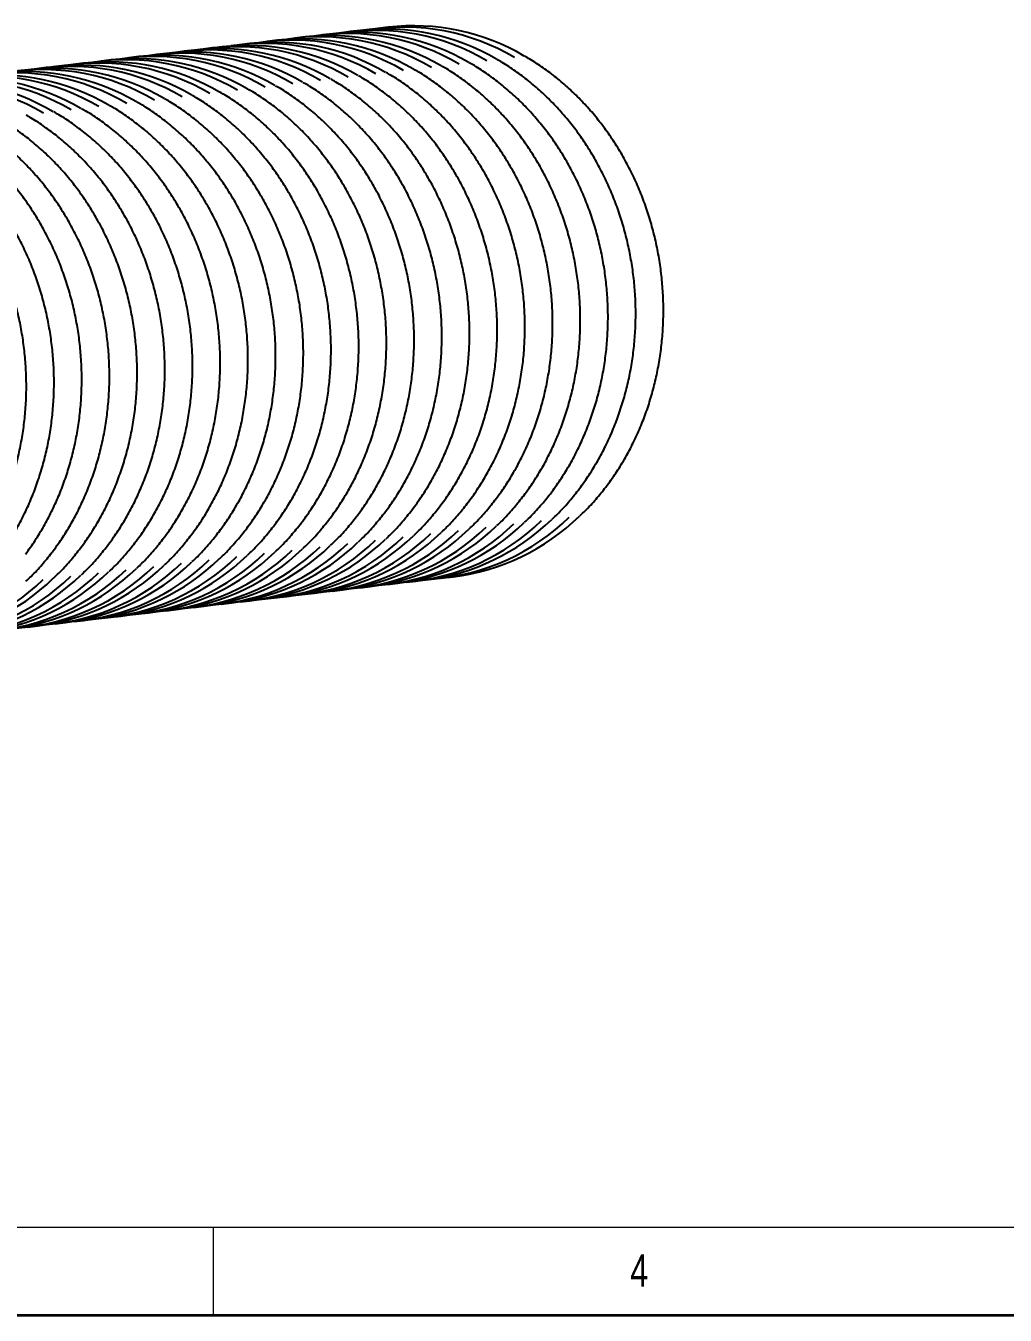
# Model space of a CAD drawing. Header units: millimetres. Extents: x 6 to 413, y 7 to 291.
# Drawn here: x 149.3 to 205.6, y 7.1 to 81.2 of the extents above; entities that cross this region are included whole.
import ezdxf

# ---------------------------------------------------------------- set-up
doc = ezdxf.new("R2010")
doc.units = ezdxf.units.MM
doc.styles.add('SLDTEXTSTYLE2', font='TXT', dxfattribs={"width": 0.75})

msp = doc.modelspace()

# ---------------------------------------------------------------- linework, layer by layer
at = {"color": 7, "linetype": 'Continuous', "lineweight": 25}
for p, q in [((168.5627, 80.9365), (167.974, 80.8669)), ((170.1552, 81.1247), (169.5665, 81.0551)), ((162.1927, 80.1835), (161.604, 80.1139)), ((163.7852, 80.3718), (163.1965, 80.3022)), ((165.3777, 80.56), (164.789, 80.4904)), ((166.9702, 80.7482), (166.3815, 80.6786)), ((155.8227, 79.4306), (155.234, 79.361)), ((157.4152, 79.6188), (156.8265, 79.5492)), ((159.0077, 79.8071), (158.419, 79.7375)), ((160.6002, 79.9953), (160.0115, 79.9257)), ((149.4528, 78.6777), (148.864, 78.6081)), ((151.0453, 78.8659), (150.4565, 78.7963)), ((152.6377, 79.0541), (152.049, 78.9845)), ((154.2302, 79.2424), (153.6415, 79.1728)), ((168.5218, 48.9103), (169.1105, 48.9798)), ((170.1143, 49.0985), (170.703, 49.1681)), ((171.7067, 49.2867), (172.2955, 49.3563)), ((173.2992, 49.475), (173.888, 49.5445)), ((162.1518, 48.1573), (162.7405, 48.2269)), ((163.7443, 48.3456), (164.333, 48.4151)), ((165.3368, 48.5338), (165.9255, 48.6034)), ((166.9293, 48.722), (167.518, 48.7916)), ((155.7818, 47.4044), (156.3705, 47.474)), ((157.3743, 47.5926), (157.963, 47.6622)), ((158.9668, 47.7809), (159.5555, 47.8504)), ((160.5593, 47.9691), (161.148, 48.0387)), ((149.4118, 46.6515), (150.0006, 46.721)), ((151.0043, 46.8397), (151.5931, 46.9093)), ((152.5968, 47.0279), (153.1855, 47.0975)), ((154.1893, 47.2162), (154.778, 47.2857))]:
    msp.add_line(p, q, dxfattribs=at)
at = {"color": 7, "linetype": 'Continuous', "lineweight": 18}
for p, q in [((221.2163, 12.1436), (11.2973, 12.1436)), ((160.0973, 12.1436), (160.0973, 7.1062))]:
    msp.add_line(p, q, dxfattribs=at)
at = {"color": 7, "linetype": 'Continuous', "lineweight": 35}
msp.add_line((6.2734, 7.1062), (413.064, 7.1062), dxfattribs=at)
at = {"color": 7, "linetype": 'Continuous', "lineweight": 25}
for centre, radius, start, end in [((168.3817, 68.1518), 12.6753, 59.654296, 96.393711), ((169.3985, 68.3083), 12.6363, 59.456604, 98.763539), ((169.9742, 68.3401), 12.6753, 59.654296, 96.393711), ((170.991, 68.4966), 12.6363, 59.456604, 98.763539), ((171.5667, 68.5283), 12.6753, 59.654296, 96.393711), ((162.0117, 67.3989), 12.6753, 59.654296, 96.393711), ((163.0286, 67.5554), 12.6363, 59.456604, 98.763539), ((163.6042, 67.5871), 12.6753, 59.654296, 96.393711), ((164.6211, 67.7436), 12.6363, 59.456604, 98.763539), ((165.1967, 67.7753), 12.6753, 59.654296, 96.393711), ((166.2136, 67.9319), 12.6363, 59.456604, 98.763539), ((166.7892, 67.9636), 12.6753, 59.654296, 96.393711), ((167.806, 68.1201), 12.6363, 59.456604, 98.763539), ((155.6418, 66.6459), 12.6753, 59.654296, 96.393711), ((156.6586, 66.8025), 12.6363, 59.456604, 98.763539), ((157.2343, 66.8342), 12.6753, 59.654296, 96.393711), ((158.2511, 66.9907), 12.6363, 59.456604, 98.763539), ((158.8267, 67.0224), 12.6753, 59.654296, 96.393711), ((159.8436, 67.1789), 12.6363, 59.456604, 98.763539), ((160.4192, 67.2106), 12.6753, 59.654296, 96.393711), ((161.4361, 67.3672), 12.6363, 59.456604, 98.763539), ((149.2718, 65.893), 12.6753, 59.654296, 96.393711), ((150.2886, 66.0495), 12.6363, 59.456604, 98.763539), ((150.8643, 66.0812), 12.6753, 59.654296, 96.393711), ((151.8811, 66.2378), 12.6363, 59.456604, 98.763539), ((152.4568, 66.2695), 12.6753, 59.654296, 96.393711), ((153.4736, 66.426), 12.6363, 59.456604, 98.763539), ((154.0493, 66.4577), 12.6753, 59.654296, 96.393711), ((155.0661, 66.6142), 12.6363, 59.456604, 98.763539), ((143.9186, 65.2966), 12.6363, 59.456604, 98.763539), ((144.4943, 65.3283), 12.6753, 59.654296, 96.393711), ((145.5111, 65.4848), 12.6363, 59.456604, 98.763539), ((146.0868, 65.5165), 12.6753, 59.654296, 96.393711), ((147.1036, 65.6731), 12.6363, 59.456604, 98.763539), ((147.6793, 65.7048), 12.6753, 59.654296, 96.393711), ((148.6961, 65.8613), 12.6363, 59.456604, 98.763539), ((169.1394, 61.7475), 12.6762, 277.085264, 314.152085), ((170.1591, 61.8436), 12.649, 274.73671, 314.17639), ((170.7319, 61.9358), 12.6762, 277.085264, 314.152085), ((171.7516, 62.0318), 12.649, 274.73671, 314.17639), ((172.3244, 62.124), 12.6762, 277.085264, 314.152085), ((162.7694, 60.9946), 12.6762, 277.085264, 314.152085), ((163.7891, 61.0907), 12.649, 274.73671, 314.17639), ((164.3619, 61.1828), 12.6762, 277.085264, 314.152085), ((165.3816, 61.2789), 12.649, 274.73671, 314.17639), ((165.9544, 61.3711), 12.6762, 277.085264, 314.152085), ((166.9741, 61.4671), 12.649, 274.73671, 314.17639), ((167.5469, 61.5593), 12.6762, 277.085264, 314.152085), ((168.5666, 61.6554), 12.649, 274.73671, 314.17639), ((156.3995, 60.2416), 12.6762, 277.085264, 314.152085), ((157.4192, 60.3377), 12.649, 274.73671, 314.17639), ((157.992, 60.4299), 12.6762, 277.085264, 314.152085), ((159.0117, 60.526), 12.649, 274.73671, 314.17639), ((159.5845, 60.6181), 12.6762, 277.085264, 314.152085), ((160.6042, 60.7142), 12.649, 274.73671, 314.17639), ((161.177, 60.8064), 12.6762, 277.085264, 314.152085), ((162.1966, 60.9024), 12.649, 274.73671, 314.17639), ((150.0295, 59.4887), 12.6762, 277.085264, 314.152085), ((151.0492, 59.5848), 12.649, 274.73671, 314.17639), ((151.622, 59.6769), 12.6762, 277.085264, 314.152085), ((152.6417, 59.773), 12.649, 274.73671, 314.17639), ((153.2145, 59.8652), 12.6762, 277.085264, 314.152085), ((154.2342, 59.9613), 12.649, 274.73671, 314.17639), ((154.807, 60.0534), 12.6762, 277.085264, 314.152085), ((155.8267, 60.1495), 12.649, 274.73671, 314.17639), ((144.6792, 58.8319), 12.649, 274.73671, 314.17639), ((145.252, 58.924), 12.6762, 277.085264, 314.152085), ((146.2717, 59.0201), 12.649, 274.73671, 314.17639), ((146.8445, 59.1122), 12.6762, 277.085264, 314.152085), ((147.8642, 59.2083), 12.649, 274.73671, 314.17639), ((148.437, 59.3005), 12.6762, 277.085264, 314.152085), ((149.4567, 59.3966), 12.649, 274.73671, 314.17639), ((141.4942, 58.4554), 12.649, 274.73671, 314.17639), ((142.067, 58.5475), 12.6762, 277.085264, 314.152085), ((143.0867, 58.6436), 12.649, 274.73671, 314.17639), ((143.6595, 58.7358), 12.6762, 277.085264, 314.152085)]:
    msp.add_arc(centre, radius, start, end, dxfattribs=at)
for points, knots in [([(182.7407, 54.7956), (182.839, 54.9289), (183.1229, 55.3141), (183.559, 55.9823), (184.0324, 56.8096), (184.4575, 57.6715), (184.8333, 58.5638), (185.1581, 59.483), (185.4307, 60.4255), (185.6499, 61.3876), (185.815, 62.3653), (185.9252, 63.3549), (185.9801, 64.3524), (185.9795, 65.3538), (185.9234, 66.3551), (185.812, 67.3524), (185.6458, 68.3417), (185.4253, 69.319), (185.1516, 70.2805), (184.8256, 71.2224), (184.4487, 72.1409), (184.0223, 73.0323), (183.5482, 73.8931), (183.0282, 74.7199), (182.4643, 75.5094), (181.8589, 76.2584), (181.2143, 76.9639), (180.533, 77.623), (179.8182, 78.2341), (179.0709, 78.7901), (178.4626, 79.1982), (178.0962, 79.4006), (177.9971, 79.4553)], [0, 0, 0, 0, 0.0183159, 0.0528918, 0.0874748, 0.1220631, 0.156656, 0.1912528, 0.225853, 0.2604559, 0.2950612, 0.3296683, 0.3642771, 0.3988871, 0.4334981, 0.4681098, 0.5027222, 0.5373349, 0.5719477, 0.6065605, 0.6411728, 0.6757845, 0.7103952, 0.7450043, 0.7796115, 0.814216, 0.8488173, 0.8834146, 0.9180071, 0.952594, 0.9871746, 1, 1, 1, 1]), ([(176.3707, 54.0426), (176.469, 54.176), (176.7529, 54.5612), (177.189, 55.2293), (177.6624, 56.0567), (178.0875, 56.9186), (178.4633, 57.8109), (178.7881, 58.7301), (179.0607, 59.6726), (179.2799, 60.6346), (179.445, 61.6124), (179.5552, 62.602), (179.6101, 63.5995), (179.6095, 64.6008), (179.5534, 65.6022), (179.442, 66.5995), (179.2758, 67.5887), (179.0554, 68.5661), (178.7816, 69.5276), (178.4556, 70.4695), (178.0787, 71.3879), (177.6523, 72.2794), (177.1782, 73.1402), (176.6582, 73.967), (176.0943, 74.7565), (175.4889, 75.5054), (174.8443, 76.211), (174.163, 76.87), (173.4482, 77.4811), (172.7009, 78.0372), (172.0926, 78.4452), (171.7263, 78.6476), (171.6272, 78.7024)], [0, 0, 0, 0, 0.0183159, 0.0528918, 0.0874748, 0.1220631, 0.156656, 0.1912528, 0.225853, 0.2604559, 0.2950612, 0.3296683, 0.3642771, 0.3988871, 0.4334981, 0.4681098, 0.5027222, 0.5373349, 0.5719477, 0.6065605, 0.6411728, 0.6757845, 0.7103952, 0.7450043, 0.7796115, 0.814216, 0.8488173, 0.8834146, 0.9180071, 0.952594, 0.9871746, 1, 1, 1, 1]), ([(177.9632, 54.2309), (178.0615, 54.3642), (178.3454, 54.7494), (178.7815, 55.4176), (179.2549, 56.2449), (179.68, 57.1068), (180.0558, 57.9991), (180.3806, 58.9183), (180.6532, 59.8608), (180.8724, 60.8229), (181.0375, 61.8006), (181.1477, 62.7902), (181.2026, 63.7877), (181.202, 64.7891), (181.1459, 65.7904), (181.0345, 66.7877), (180.8683, 67.777), (180.6479, 68.7543), (180.3741, 69.7158), (180.0481, 70.6577), (179.6712, 71.5762), (179.2448, 72.4676), (178.7707, 73.3284), (178.2507, 74.1552), (177.6868, 74.9447), (177.0814, 75.6937), (176.4368, 76.3992), (175.7555, 77.0583), (175.0407, 77.6694), (174.2934, 78.2254), (173.6851, 78.6334), (173.3188, 78.8359), (173.2197, 78.8906)], [0, 0, 0, 0, 0.0183159, 0.0528918, 0.0874748, 0.1220631, 0.156656, 0.1912528, 0.225853, 0.2604559, 0.2950612, 0.3296683, 0.3642771, 0.3988871, 0.4334981, 0.4681098, 0.5027222, 0.5373349, 0.5719477, 0.6065605, 0.6411728, 0.6757845, 0.7103952, 0.7450043, 0.7796115, 0.814216, 0.8488173, 0.8834146, 0.9180071, 0.952594, 0.9871746, 1, 1, 1, 1]), ([(179.5557, 54.4191), (179.654, 54.5525), (179.9379, 54.9376), (180.374, 55.6058), (180.8474, 56.4332), (181.2725, 57.2951), (181.6483, 58.1873), (181.9731, 59.1066), (182.2457, 60.0491), (182.4649, 61.0111), (182.63, 61.9889), (182.7402, 62.9785), (182.7951, 63.9759), (182.7945, 64.9773), (182.7384, 65.9786), (182.627, 66.9759), (182.4608, 67.9652), (182.2404, 68.9425), (181.9666, 69.9041), (181.6406, 70.8459), (181.2637, 71.7644), (180.8373, 72.6558), (180.3632, 73.5167), (179.8432, 74.3435), (179.2793, 75.1329), (178.6739, 75.8819), (178.0293, 76.5875), (177.348, 77.2465), (176.6332, 77.8576), (175.8859, 78.4137), (175.2776, 78.8217), (174.9113, 79.0241), (174.8121, 79.0789)], [0, 0, 0, 0, 0.0183159, 0.0528918, 0.0874748, 0.1220631, 0.156656, 0.1912528, 0.225853, 0.2604559, 0.2950612, 0.3296683, 0.3642771, 0.3988871, 0.4334981, 0.4681098, 0.5027222, 0.5373349, 0.5719477, 0.6065605, 0.6411728, 0.6757845, 0.7103952, 0.7450043, 0.7796115, 0.814216, 0.8488173, 0.8834146, 0.9180071, 0.952594, 0.9871746, 1, 1, 1, 1]), ([(181.1482, 54.6073), (181.2465, 54.7407), (181.5304, 55.1259), (181.9665, 55.794), (182.4399, 56.6214), (182.865, 57.4833), (183.2408, 58.3756), (183.5656, 59.2948), (183.8382, 60.2373), (184.0574, 61.1994), (184.2225, 62.1771), (184.3327, 63.1667), (184.3876, 64.1642), (184.387, 65.1655), (184.3309, 66.1669), (184.2195, 67.1642), (184.0533, 68.1534), (183.8329, 69.1308), (183.5591, 70.0923), (183.2331, 71.0342), (182.8562, 71.9526), (182.4298, 72.8441), (181.9557, 73.7049), (181.4357, 74.5317), (180.8718, 75.3212), (180.2664, 76.0701), (179.6218, 76.7757), (178.9405, 77.4347), (178.2257, 78.0458), (177.4784, 78.6019), (176.8701, 79.0099), (176.5038, 79.2123), (176.4046, 79.2671)], [0, 0, 0, 0, 0.0183159, 0.0528918, 0.0874748, 0.1220631, 0.156656, 0.1912528, 0.225853, 0.2604559, 0.2950612, 0.3296683, 0.3642771, 0.3988871, 0.4334981, 0.4681098, 0.5027222, 0.5373349, 0.5719477, 0.6065605, 0.6411728, 0.6757845, 0.7103952, 0.7450043, 0.7796115, 0.814216, 0.8488173, 0.8834146, 0.9180071, 0.952594, 0.9871746, 1, 1, 1, 1]), ([(170.0007, 53.2897), (170.099, 53.4231), (170.3829, 53.8082), (170.819, 54.4764), (171.2924, 55.3038), (171.7175, 56.1657), (172.0933, 57.0579), (172.4181, 57.9772), (172.6907, 58.9197), (172.91, 59.8817), (173.075, 60.8595), (173.1852, 61.8491), (173.2401, 62.8465), (173.2395, 63.8479), (173.1834, 64.8492), (173.072, 65.8465), (172.9058, 66.8358), (172.6854, 67.8131), (172.4116, 68.7747), (172.0857, 69.7165), (171.7087, 70.635), (171.2824, 71.5264), (170.8082, 72.3873), (170.2882, 73.2141), (169.7243, 74.0035), (169.1189, 74.7525), (168.4743, 75.4581), (167.793, 76.1171), (167.0783, 76.7282), (166.3309, 77.2843), (165.7226, 77.6923), (165.3563, 77.8947), (165.2572, 77.9495)], [0, 0, 0, 0, 0.0183159, 0.0528918, 0.0874748, 0.1220631, 0.156656, 0.1912528, 0.225853, 0.2604559, 0.2950612, 0.3296683, 0.3642771, 0.3988871, 0.4334981, 0.4681098, 0.5027222, 0.5373349, 0.5719477, 0.6065605, 0.6411728, 0.6757845, 0.7103952, 0.7450043, 0.7796115, 0.814216, 0.8488173, 0.8834146, 0.9180071, 0.952594, 0.9871746, 1, 1, 1, 1]), ([(171.5932, 53.4779), (171.6915, 53.6113), (171.9754, 53.9965), (172.4115, 54.6646), (172.8849, 55.492), (173.31, 56.3539), (173.6858, 57.2462), (174.0106, 58.1654), (174.2832, 59.1079), (174.5024, 60.0699), (174.6675, 61.0477), (174.7777, 62.0373), (174.8326, 63.0348), (174.832, 64.0361), (174.7759, 65.0375), (174.6645, 66.0348), (174.4983, 67.024), (174.2779, 68.0014), (174.0041, 68.9629), (173.6782, 69.9048), (173.3012, 70.8232), (172.8749, 71.7147), (172.4007, 72.5755), (171.8807, 73.4023), (171.3168, 74.1918), (170.7114, 74.9407), (170.0668, 75.6463), (169.3855, 76.3053), (168.6708, 76.9164), (167.9234, 77.4725), (167.3151, 77.8805), (166.9488, 78.0829), (166.8497, 78.1377)], [0, 0, 0, 0, 0.0183159, 0.0528918, 0.0874748, 0.1220631, 0.156656, 0.1912528, 0.225853, 0.2604559, 0.2950612, 0.3296683, 0.3642771, 0.3988871, 0.4334981, 0.4681098, 0.5027222, 0.5373349, 0.5719477, 0.6065605, 0.6411728, 0.6757845, 0.7103952, 0.7450043, 0.7796115, 0.814216, 0.8488173, 0.8834146, 0.9180071, 0.952594, 0.9871746, 1, 1, 1, 1]), ([(173.1857, 53.6662), (173.284, 53.7995), (173.5679, 54.1847), (174.004, 54.8529), (174.4774, 55.6802), (174.9025, 56.5421), (175.2783, 57.4344), (175.6031, 58.3536), (175.8757, 59.2961), (176.0949, 60.2582), (176.26, 61.2359), (176.3702, 62.2255), (176.4251, 63.223), (176.4245, 64.2244), (176.3684, 65.2257), (176.257, 66.223), (176.0908, 67.2123), (175.8704, 68.1896), (175.5966, 69.1511), (175.2707, 70.093), (174.8937, 71.0115), (174.4674, 71.9029), (173.9932, 72.7637), (173.4732, 73.5905), (172.9093, 74.38), (172.3039, 75.129), (171.6593, 75.8345), (170.978, 76.4936), (170.2632, 77.1047), (169.5159, 77.6607), (168.9076, 78.0687), (168.5413, 78.2712), (168.4422, 78.3259)], [0, 0, 0, 0, 0.0183159, 0.0528918, 0.0874748, 0.1220631, 0.156656, 0.1912528, 0.225853, 0.2604559, 0.2950612, 0.3296683, 0.3642771, 0.3988871, 0.4334981, 0.4681098, 0.5027222, 0.5373349, 0.5719477, 0.6065605, 0.6411728, 0.6757845, 0.7103952, 0.7450043, 0.7796115, 0.814216, 0.8488173, 0.8834146, 0.9180071, 0.952594, 0.9871746, 1, 1, 1, 1]), ([(174.7782, 53.8544), (174.8765, 53.9878), (175.1604, 54.3729), (175.5965, 55.0411), (176.0699, 55.8685), (176.495, 56.7304), (176.8708, 57.6226), (177.1956, 58.5419), (177.4682, 59.4844), (177.6874, 60.4464), (177.8525, 61.4242), (177.9627, 62.4138), (178.0176, 63.4112), (178.017, 64.4126), (177.9609, 65.4139), (177.8495, 66.4112), (177.6833, 67.4005), (177.4629, 68.3778), (177.1891, 69.3394), (176.8632, 70.2812), (176.4862, 71.1997), (176.0599, 72.0911), (175.5857, 72.952), (175.0657, 73.7788), (174.5018, 74.5682), (173.8964, 75.3172), (173.2518, 76.0228), (172.5705, 76.6818), (171.8557, 77.2929), (171.1084, 77.849), (170.5001, 78.257), (170.1338, 78.4594), (170.0347, 78.5142)], [0, 0, 0, 0, 0.0183159, 0.0528918, 0.0874748, 0.1220631, 0.156656, 0.1912528, 0.225853, 0.2604559, 0.2950612, 0.3296683, 0.3642771, 0.3988871, 0.4334981, 0.4681098, 0.5027222, 0.5373349, 0.5719477, 0.6065605, 0.6411728, 0.6757845, 0.7103952, 0.7450043, 0.7796115, 0.814216, 0.8488173, 0.8834146, 0.9180071, 0.952594, 0.9871746, 1, 1, 1, 1]), ([(163.6307, 52.5368), (163.7291, 52.6701), (164.013, 53.0553), (164.4491, 53.7235), (164.9225, 54.5508), (165.3476, 55.4127), (165.7233, 56.305), (166.0481, 57.2242), (166.3207, 58.1667), (166.54, 59.1288), (166.705, 60.1065), (166.8152, 61.0961), (166.8701, 62.0936), (166.8696, 63.095), (166.8134, 64.0963), (166.7021, 65.0936), (166.5358, 66.0829), (166.3154, 67.0602), (166.0417, 68.0217), (165.7157, 68.9636), (165.3388, 69.8821), (164.9124, 70.7735), (164.4382, 71.6343), (163.9182, 72.4611), (163.3544, 73.2506), (162.7489, 73.9996), (162.1043, 74.7051), (161.423, 75.3642), (160.7083, 75.9753), (159.9609, 76.5313), (159.3526, 76.9393), (158.9863, 77.1418), (158.8872, 77.1965)], [0, 0, 0, 0, 0.0183159, 0.0528918, 0.0874748, 0.1220631, 0.156656, 0.1912528, 0.225853, 0.2604559, 0.2950612, 0.3296683, 0.3642771, 0.3988871, 0.4334981, 0.4681098, 0.5027222, 0.5373349, 0.5719477, 0.6065605, 0.6411728, 0.6757845, 0.7103952, 0.7450043, 0.7796115, 0.814216, 0.8488173, 0.8834146, 0.9180071, 0.952594, 0.9871746, 1, 1, 1, 1]), ([(165.2232, 52.725), (165.3215, 52.8584), (165.6055, 53.2435), (166.0416, 53.9117), (166.515, 54.7391), (166.94, 55.601), (167.3158, 56.4932), (167.6406, 57.4125), (167.9132, 58.355), (168.1325, 59.317), (168.2975, 60.2948), (168.4077, 61.2844), (168.4626, 62.2818), (168.462, 63.2832), (168.4059, 64.2845), (168.2946, 65.2818), (168.1283, 66.2711), (167.9079, 67.2484), (167.6342, 68.21), (167.3082, 69.1518), (166.9313, 70.0703), (166.5049, 70.9617), (166.0307, 71.8226), (165.5107, 72.6493), (164.9469, 73.4388), (164.3414, 74.1878), (163.6968, 74.8934), (163.0155, 75.5524), (162.3008, 76.1635), (161.5534, 76.7196), (160.9451, 77.1276), (160.5788, 77.33), (160.4797, 77.3848)], [0, 0, 0, 0, 0.0183159, 0.0528918, 0.0874748, 0.1220631, 0.156656, 0.1912528, 0.225853, 0.2604559, 0.2950612, 0.3296683, 0.3642771, 0.3988871, 0.4334981, 0.4681098, 0.5027222, 0.5373349, 0.5719477, 0.6065605, 0.6411728, 0.6757845, 0.7103952, 0.7450043, 0.7796115, 0.814216, 0.8488173, 0.8834146, 0.9180071, 0.952594, 0.9871746, 1, 1, 1, 1]), ([(166.8157, 52.9132), (166.914, 53.0466), (167.198, 53.4318), (167.6341, 54.0999), (168.1075, 54.9273), (168.5325, 55.7892), (168.9083, 56.6815), (169.2331, 57.6007), (169.5057, 58.5432), (169.725, 59.5052), (169.89, 60.483), (170.0002, 61.4726), (170.0551, 62.4701), (170.0545, 63.4714), (169.9984, 64.4728), (169.8871, 65.4701), (169.7208, 66.4593), (169.5004, 67.4367), (169.2267, 68.3982), (168.9007, 69.3401), (168.5238, 70.2585), (168.0974, 71.15), (167.6232, 72.0108), (167.1032, 72.8376), (166.5394, 73.6271), (165.9339, 74.376), (165.2893, 75.0816), (164.608, 75.7406), (163.8933, 76.3517), (163.1459, 76.9078), (162.5376, 77.3158), (162.1713, 77.5182), (162.0722, 77.573)], [0, 0, 0, 0, 0.0183159, 0.0528918, 0.0874748, 0.1220631, 0.156656, 0.1912528, 0.225853, 0.2604559, 0.2950612, 0.3296683, 0.3642771, 0.3988871, 0.4334981, 0.4681098, 0.5027222, 0.5373349, 0.5719477, 0.6065605, 0.6411728, 0.6757845, 0.7103952, 0.7450043, 0.7796115, 0.814216, 0.8488173, 0.8834146, 0.9180071, 0.952594, 0.9871746, 1, 1, 1, 1]), ([(168.4082, 53.1015), (168.5065, 53.2348), (168.7905, 53.62), (169.2265, 54.2882), (169.7, 55.1155), (170.125, 55.9774), (170.5008, 56.8697), (170.8256, 57.7889), (171.0982, 58.7314), (171.3175, 59.6935), (171.4825, 60.6712), (171.5927, 61.6608), (171.6476, 62.6583), (171.647, 63.6597), (171.5909, 64.661), (171.4795, 65.6583), (171.3133, 66.6476), (171.0929, 67.6249), (170.8192, 68.5864), (170.4932, 69.5283), (170.1162, 70.4468), (169.6899, 71.3382), (169.2157, 72.199), (168.6957, 73.0258), (168.1319, 73.8153), (167.5264, 74.5643), (166.8818, 75.2698), (166.2005, 75.9289), (165.4858, 76.54), (164.7384, 77.096), (164.1301, 77.504), (163.7638, 77.7065), (163.6647, 77.7612)], [0, 0, 0, 0, 0.0183159, 0.0528918, 0.0874748, 0.1220631, 0.156656, 0.1912528, 0.225853, 0.2604559, 0.2950612, 0.3296683, 0.3642771, 0.3988871, 0.4334981, 0.4681098, 0.5027222, 0.5373349, 0.5719477, 0.6065605, 0.6411728, 0.6757845, 0.7103952, 0.7450043, 0.7796115, 0.814216, 0.8488173, 0.8834146, 0.9180071, 0.952594, 0.9871746, 1, 1, 1, 1]), ([(157.2608, 51.7838), (157.3591, 51.9172), (157.643, 52.3024), (158.0791, 52.9705), (158.5525, 53.7979), (158.9776, 54.6598), (159.3534, 55.5521), (159.6782, 56.4713), (159.9507, 57.4138), (160.17, 58.3758), (160.335, 59.3536), (160.4452, 60.3432), (160.5002, 61.3407), (160.4996, 62.342), (160.4435, 63.3434), (160.3321, 64.3406), (160.1658, 65.3299), (159.9454, 66.3073), (159.6717, 67.2688), (159.3457, 68.2107), (158.9688, 69.1291), (158.5424, 70.0206), (158.0683, 70.8814), (157.5482, 71.7082), (156.9844, 72.4977), (156.3789, 73.2466), (155.7344, 73.9522), (155.0531, 74.6112), (154.3383, 75.2223), (153.5909, 75.7784), (152.9827, 76.1864), (152.6163, 76.3888), (152.5172, 76.4436)], [0, 0, 0, 0, 0.0183159, 0.0528918, 0.0874748, 0.1220631, 0.156656, 0.1912528, 0.225853, 0.2604559, 0.2950612, 0.3296683, 0.3642771, 0.3988871, 0.4334981, 0.4681098, 0.5027222, 0.5373349, 0.5719477, 0.6065605, 0.6411728, 0.6757845, 0.7103952, 0.7450043, 0.7796115, 0.814216, 0.8488173, 0.8834146, 0.9180071, 0.952594, 0.9871746, 1, 1, 1, 1]), ([(158.8533, 51.9721), (158.9516, 52.1054), (159.2355, 52.4906), (159.6716, 53.1588), (160.145, 53.9861), (160.5701, 54.848), (160.9459, 55.7403), (161.2707, 56.6595), (161.5432, 57.602), (161.7625, 58.5641), (161.9275, 59.5418), (162.0377, 60.5314), (162.0927, 61.5289), (162.0921, 62.5303), (162.036, 63.5316), (161.9246, 64.5289), (161.7583, 65.5182), (161.5379, 66.4955), (161.2642, 67.457), (160.9382, 68.3989), (160.5613, 69.3174), (160.1349, 70.2088), (159.6608, 71.0696), (159.1407, 71.8964), (158.5769, 72.6859), (157.9714, 73.4349), (157.3269, 74.1404), (156.6456, 74.7995), (155.9308, 75.4106), (155.1834, 75.9666), (154.5752, 76.3746), (154.2088, 76.5771), (154.1097, 76.6318)], [0, 0, 0, 0, 0.0183159, 0.0528918, 0.0874748, 0.1220631, 0.156656, 0.1912528, 0.225853, 0.2604559, 0.2950612, 0.3296683, 0.3642771, 0.3988871, 0.4334981, 0.4681098, 0.5027222, 0.5373349, 0.5719477, 0.6065605, 0.6411728, 0.6757845, 0.7103952, 0.7450043, 0.7796115, 0.814216, 0.8488173, 0.8834146, 0.9180071, 0.952594, 0.9871746, 1, 1, 1, 1]), ([(160.4457, 52.1603), (160.5441, 52.2937), (160.828, 52.6788), (161.2641, 53.347), (161.7375, 54.1744), (162.1626, 55.0363), (162.5383, 55.9285), (162.8632, 56.8478), (163.1357, 57.7903), (163.355, 58.7523), (163.52, 59.7301), (163.6302, 60.7197), (163.6852, 61.7171), (163.6846, 62.7185), (163.6285, 63.7198), (163.5171, 64.7171), (163.3508, 65.7064), (163.1304, 66.6837), (162.8567, 67.6453), (162.5307, 68.5871), (162.1538, 69.5056), (161.7274, 70.397), (161.2533, 71.2579), (160.7332, 72.0846), (160.1694, 72.8741), (159.5639, 73.6231), (158.9194, 74.3287), (158.2381, 74.9877), (157.5233, 75.5988), (156.7759, 76.1549), (156.1677, 76.5629), (155.8013, 76.7653), (155.7022, 76.8201)], [0, 0, 0, 0, 0.0183159, 0.0528918, 0.0874748, 0.1220631, 0.156656, 0.1912528, 0.225853, 0.2604559, 0.2950612, 0.3296683, 0.3642771, 0.3988871, 0.4334981, 0.4681098, 0.5027222, 0.5373349, 0.5719477, 0.6065605, 0.6411728, 0.6757845, 0.7103952, 0.7450043, 0.7796115, 0.814216, 0.8488173, 0.8834146, 0.9180071, 0.952594, 0.9871746, 1, 1, 1, 1]), ([(162.0382, 52.3485), (162.1366, 52.4819), (162.4205, 52.8671), (162.8566, 53.5352), (163.33, 54.3626), (163.7551, 55.2245), (164.1308, 56.1168), (164.4556, 57.036), (164.7282, 57.9785), (164.9475, 58.9405), (165.1125, 59.9183), (165.2227, 60.9079), (165.2776, 61.9054), (165.2771, 62.9067), (165.221, 63.9081), (165.1096, 64.9054), (164.9433, 65.8946), (164.7229, 66.872), (164.4492, 67.8335), (164.1232, 68.7754), (163.7463, 69.6938), (163.3199, 70.5853), (162.8457, 71.4461), (162.3257, 72.2729), (161.7619, 73.0624), (161.1564, 73.8113), (160.5119, 74.5169), (159.8306, 75.1759), (159.1158, 75.787), (158.3684, 76.3431), (157.7601, 76.7511), (157.3938, 76.9535), (157.2947, 77.0083)], [0, 0, 0, 0, 0.0183159, 0.0528918, 0.0874748, 0.1220631, 0.156656, 0.1912528, 0.225853, 0.2604559, 0.2950612, 0.3296683, 0.3642771, 0.3988871, 0.4334981, 0.4681098, 0.5027222, 0.5373349, 0.5719477, 0.6065605, 0.6411728, 0.6757845, 0.7103952, 0.7450043, 0.7796115, 0.814216, 0.8488173, 0.8834146, 0.9180071, 0.952594, 0.9871746, 1, 1, 1, 1]), ([(150.8908, 51.0309), (150.9891, 51.1643), (151.273, 51.5494), (151.7091, 52.2176), (152.1825, 53.045), (152.6076, 53.9069), (152.9834, 54.7991), (153.3082, 55.7183), (153.5808, 56.6609), (153.8, 57.6229), (153.9651, 58.6007), (154.0753, 59.5902), (154.1302, 60.5877), (154.1296, 61.5891), (154.0735, 62.5904), (153.9621, 63.5877), (153.7959, 64.577), (153.5754, 65.5543), (153.3017, 66.5159), (152.9757, 67.4577), (152.5988, 68.3762), (152.1724, 69.2676), (151.6983, 70.1285), (151.1783, 70.9552), (150.6144, 71.7447), (150.009, 72.4937), (149.3644, 73.1993), (148.6831, 73.8583), (147.9683, 74.4694), (147.221, 75.0255), (146.6127, 75.4335), (146.2463, 75.6359), (146.1472, 75.6907)], [0, 0, 0, 0, 0.0183159, 0.0528918, 0.0874748, 0.1220631, 0.156656, 0.1912528, 0.225853, 0.2604559, 0.2950612, 0.3296683, 0.3642771, 0.3988871, 0.4334981, 0.4681098, 0.5027222, 0.5373349, 0.5719477, 0.6065605, 0.6411728, 0.6757845, 0.7103952, 0.7450043, 0.7796115, 0.814216, 0.8488173, 0.8834146, 0.9180071, 0.952594, 0.9871746, 1, 1, 1, 1]), ([(152.4833, 51.2191), (152.5816, 51.3525), (152.8655, 51.7377), (153.3016, 52.4058), (153.775, 53.2332), (154.2001, 54.0951), (154.5759, 54.9873), (154.9007, 55.9066), (155.1733, 56.8491), (155.3925, 57.8111), (155.5576, 58.7889), (155.6678, 59.7785), (155.7227, 60.7759), (155.7221, 61.7773), (155.666, 62.7787), (155.5546, 63.7759), (155.3884, 64.7652), (155.1679, 65.7426), (154.8942, 66.7041), (154.5682, 67.646), (154.1913, 68.5644), (153.7649, 69.4559), (153.2908, 70.3167), (152.7707, 71.1435), (152.2069, 71.9329), (151.6015, 72.6819), (150.9569, 73.3875), (150.2756, 74.0465), (149.5608, 74.6576), (148.8135, 75.2137), (148.2052, 75.6217), (147.8388, 75.8241), (147.7397, 75.8789)], [0, 0, 0, 0, 0.0183159, 0.0528918, 0.0874748, 0.1220631, 0.156656, 0.1912528, 0.225853, 0.2604559, 0.2950612, 0.3296683, 0.3642771, 0.3988871, 0.4334981, 0.4681098, 0.5027222, 0.5373349, 0.5719477, 0.6065605, 0.6411728, 0.6757845, 0.7103952, 0.7450043, 0.7796115, 0.814216, 0.8488173, 0.8834146, 0.9180071, 0.952594, 0.9871746, 1, 1, 1, 1]), ([(154.0758, 51.4074), (154.1741, 51.5407), (154.458, 51.9259), (154.8941, 52.5941), (155.3675, 53.4214), (155.7926, 54.2833), (156.1684, 55.1756), (156.4932, 56.0948), (156.7657, 57.0373), (156.985, 57.9994), (157.1501, 58.9771), (157.2603, 59.9667), (157.3152, 60.9642), (157.3146, 61.9656), (157.2585, 62.9669), (157.1471, 63.9642), (156.9809, 64.9535), (156.7604, 65.9308), (156.4867, 66.8923), (156.1607, 67.8342), (155.7838, 68.7527), (155.3574, 69.6441), (154.8833, 70.5049), (154.3632, 71.3317), (153.7994, 72.1212), (153.194, 72.8702), (152.5494, 73.5757), (151.8681, 74.2348), (151.1533, 74.8459), (150.4059, 75.4019), (149.7977, 75.8099), (149.4313, 76.0124), (149.3322, 76.0671)], [0, 0, 0, 0, 0.0183159, 0.0528918, 0.0874748, 0.1220631, 0.156656, 0.1912528, 0.225853, 0.2604559, 0.2950612, 0.3296683, 0.3642771, 0.3988871, 0.4334981, 0.4681098, 0.5027222, 0.5373349, 0.5719477, 0.6065605, 0.6411728, 0.6757845, 0.7103952, 0.7450043, 0.7796115, 0.814216, 0.8488173, 0.8834146, 0.9180071, 0.952594, 0.9871746, 1, 1, 1, 1]), ([(155.6683, 51.5956), (155.7666, 51.729), (156.0505, 52.1141), (156.4866, 52.7823), (156.96, 53.6097), (157.3851, 54.4716), (157.7609, 55.3638), (158.0857, 56.283), (158.3582, 57.2256), (158.5775, 58.1876), (158.7426, 59.1654), (158.8528, 60.155), (158.9077, 61.1524), (158.9071, 62.1538), (158.851, 63.1551), (158.7396, 64.1524), (158.5734, 65.1417), (158.3529, 66.119), (158.0792, 67.0806), (157.7532, 68.0224), (157.3763, 68.9409), (156.9499, 69.8323), (156.4758, 70.6932), (155.9557, 71.5199), (155.3919, 72.3094), (154.7865, 73.0584), (154.1419, 73.764), (153.4606, 74.423), (152.7458, 75.0341), (151.9984, 75.5902), (151.3902, 75.9982), (151.0238, 76.2006), (150.9247, 76.2554)], [0, 0, 0, 0, 0.0183159, 0.0528918, 0.0874748, 0.1220631, 0.156656, 0.1912528, 0.225853, 0.2604559, 0.2950612, 0.3296683, 0.3642771, 0.3988871, 0.4334981, 0.4681098, 0.5027222, 0.5373349, 0.5719477, 0.6065605, 0.6411728, 0.6757845, 0.7103952, 0.7450043, 0.7796115, 0.814216, 0.8488173, 0.8834146, 0.9180071, 0.952594, 0.9871746, 1, 1, 1, 1]), ([(146.1133, 50.4662), (146.2116, 50.5996), (146.4955, 50.9847), (146.9316, 51.6529), (147.405, 52.4803), (147.8301, 53.3422), (148.2059, 54.2344), (148.5307, 55.1536), (148.8033, 56.0962), (149.0225, 57.0582), (149.1876, 58.036), (149.2978, 59.0255), (149.3527, 60.023), (149.3521, 61.0244), (149.296, 62.0257), (149.1846, 63.023), (149.0184, 64.0123), (148.798, 64.9896), (148.5242, 65.9512), (148.1982, 66.893), (147.8213, 67.8115), (147.3949, 68.7029), (146.9208, 69.5638), (146.4008, 70.3905), (145.8369, 71.18), (145.2315, 71.929), (144.5869, 72.6346), (143.9056, 73.2936), (143.1908, 73.9047), (142.4435, 74.4608), (141.8352, 74.8688), (141.4689, 75.0712), (141.3698, 75.126)], [0, 0, 0, 0, 0.0183159, 0.0528918, 0.0874748, 0.1220631, 0.156656, 0.1912528, 0.225853, 0.2604559, 0.2950612, 0.3296683, 0.3642771, 0.3988871, 0.4334981, 0.4681098, 0.5027222, 0.5373349, 0.5719477, 0.6065605, 0.6411728, 0.6757845, 0.7103952, 0.7450043, 0.7796115, 0.814216, 0.8488173, 0.8834146, 0.9180071, 0.952594, 0.9871746, 1, 1, 1, 1]), ([(147.7058, 50.6544), (147.8041, 50.7878), (148.088, 51.173), (148.5241, 51.8411), (148.9975, 52.6685), (149.4226, 53.5304), (149.7984, 54.4226), (150.1232, 55.3419), (150.3958, 56.2844), (150.615, 57.2464), (150.7801, 58.2242), (150.8903, 59.2138), (150.9452, 60.2112), (150.9446, 61.2126), (150.8885, 62.214), (150.7771, 63.2112), (150.6109, 64.2005), (150.3905, 65.1779), (150.1167, 66.1394), (149.7907, 67.0813), (149.4138, 67.9997), (148.9874, 68.8912), (148.5133, 69.752), (147.9933, 70.5788), (147.4294, 71.3682), (146.824, 72.1172), (146.1794, 72.8228), (145.4981, 73.4818), (144.7833, 74.0929), (144.036, 74.649), (143.4277, 75.057), (143.0614, 75.2594), (142.9622, 75.3142)], [0, 0, 0, 0, 0.0183159, 0.0528918, 0.0874748, 0.1220631, 0.156656, 0.1912528, 0.225853, 0.2604559, 0.2950612, 0.3296683, 0.3642771, 0.3988871, 0.4334981, 0.4681098, 0.5027222, 0.5373349, 0.5719477, 0.6065605, 0.6411728, 0.6757845, 0.7103952, 0.7450043, 0.7796115, 0.814216, 0.8488173, 0.8834146, 0.9180071, 0.952594, 0.9871746, 1, 1, 1, 1]), ([(149.2983, 50.8427), (149.3966, 50.976), (149.6805, 51.3612), (150.1166, 52.0294), (150.59, 52.8567), (151.0151, 53.7186), (151.3909, 54.6109), (151.7157, 55.5301), (151.9883, 56.4726), (152.2075, 57.4347), (152.3726, 58.4124), (152.4828, 59.402), (152.5377, 60.3995), (152.5371, 61.4009), (152.481, 62.4022), (152.3696, 63.3995), (152.2034, 64.3888), (151.983, 65.3661), (151.7092, 66.3276), (151.3832, 67.2695), (151.0063, 68.188), (150.5799, 69.0794), (150.1058, 69.9402), (149.5858, 70.767), (149.0219, 71.5565), (148.4165, 72.3055), (147.7719, 73.011), (147.0906, 73.6701), (146.3758, 74.2812), (145.6285, 74.8372), (145.0202, 75.2452), (144.6539, 75.4477), (144.5547, 75.5024)], [0, 0, 0, 0, 0.0183159, 0.0528918, 0.0874748, 0.1220631, 0.156656, 0.1912528, 0.225853, 0.2604559, 0.2950612, 0.3296683, 0.3642771, 0.3988871, 0.4334981, 0.4681098, 0.5027222, 0.5373349, 0.5719477, 0.6065605, 0.6411728, 0.6757845, 0.7103952, 0.7450043, 0.7796115, 0.814216, 0.8488173, 0.8834146, 0.9180071, 0.952594, 0.9871746, 1, 1, 1, 1]), ([(176.3996, 52.4819), (176.4999, 52.5752), (176.8238, 52.8766), (177.3207, 53.4257), (177.7324, 53.926), (177.9371, 54.1964), (177.9632, 54.2309)], [0, 0, 0, 0, 0.17689318, 0.57139215, 0.94535069, 1, 1, 1, 1]), ([(177.9921, 52.6701), (178.0924, 52.7634), (178.4163, 53.0648), (178.9132, 53.6139), (179.3249, 54.1143), (179.5296, 54.3846), (179.5557, 54.4191)], [0, 0, 0, 0, 0.1768932, 0.5713922, 0.9453507, 1, 1, 1, 1]), ([(179.5846, 52.8584), (179.6849, 52.9517), (180.0088, 53.253), (180.5057, 53.8021), (180.9174, 54.3025), (181.1221, 54.5729), (181.1482, 54.6073)], [0, 0, 0, 0, 0.17689318, 0.57139215, 0.94535069, 1, 1, 1, 1]), ([(181.1771, 53.0466), (181.2774, 53.1399), (181.6013, 53.4413), (182.0982, 53.9904), (182.5099, 54.4907), (182.7146, 54.7611), (182.7407, 54.7956)], [0, 0, 0, 0, 0.1768932, 0.5713922, 0.9453507, 1, 1, 1, 1]), ([(170.0297, 51.729), (170.1299, 51.8223), (170.4538, 52.1236), (170.9507, 52.6727), (171.3624, 53.1731), (171.5671, 53.4435), (171.5932, 53.4779)], [0, 0, 0, 0, 0.1768932, 0.5713922, 0.9453507, 1, 1, 1, 1]), ([(171.6222, 51.9172), (171.7224, 52.0105), (172.0463, 52.3119), (172.5432, 52.861), (172.9549, 53.3613), (173.1596, 53.6317), (173.1857, 53.6662)], [0, 0, 0, 0, 0.1768932, 0.5713922, 0.9453507, 1, 1, 1, 1]), ([(173.2146, 52.1054), (173.3149, 52.1987), (173.6388, 52.5001), (174.1357, 53.0492), (174.5474, 53.5496), (174.7521, 53.8199), (174.7782, 53.8544)], [0, 0, 0, 0, 0.1768932, 0.5713922, 0.9453507, 1, 1, 1, 1]), ([(174.8071, 52.2937), (174.9074, 52.387), (175.2313, 52.6883), (175.7282, 53.2374), (176.1399, 53.7378), (176.3446, 54.0082), (176.3707, 54.0426)], [0, 0, 0, 0, 0.1768932, 0.5713922, 0.9453507, 1, 1, 1, 1]), ([(163.6597, 50.976), (163.76, 51.0693), (164.0839, 51.3707), (164.5808, 51.9198), (164.9925, 52.4202), (165.1971, 52.6905), (165.2232, 52.725)], [0, 0, 0, 0, 0.1768932, 0.5713922, 0.9453507, 1, 1, 1, 1]), ([(165.2522, 51.1643), (165.3524, 51.2576), (165.6764, 51.5589), (166.1733, 52.108), (166.585, 52.6084), (166.7896, 52.8788), (166.8157, 52.9132)], [0, 0, 0, 0, 0.1768932, 0.5713922, 0.9453507, 1, 1, 1, 1]), ([(166.8447, 51.3525), (166.9449, 51.4458), (167.2689, 51.7472), (167.7657, 52.2963), (168.1775, 52.7966), (168.3821, 53.067), (168.4082, 53.1015)], [0, 0, 0, 0, 0.1768932, 0.5713922, 0.9453507, 1, 1, 1, 1]), ([(168.4372, 51.5407), (168.5374, 51.634), (168.8613, 51.9354), (169.3582, 52.4845), (169.77, 52.9849), (169.9746, 53.2552), (170.0007, 53.2897)], [0, 0, 0, 0, 0.1768932, 0.5713922, 0.9453507, 1, 1, 1, 1]), ([(157.2897, 50.2231), (157.39, 50.3164), (157.7139, 50.6178), (158.2108, 51.1669), (158.6225, 51.6672), (158.8272, 51.9376), (158.8533, 51.9721)], [0, 0, 0, 0, 0.1768932, 0.5713922, 0.9453507, 1, 1, 1, 1]), ([(158.8822, 50.4113), (158.9825, 50.5046), (159.3064, 50.806), (159.8033, 51.3551), (160.215, 51.8555), (160.4197, 52.1258), (160.4457, 52.1603)], [0, 0, 0, 0, 0.1768932, 0.5713922, 0.9453507, 1, 1, 1, 1]), ([(160.4747, 50.5996), (160.575, 50.6929), (160.8989, 50.9942), (161.3958, 51.5433), (161.8075, 52.0437), (162.0121, 52.3141), (162.0382, 52.3485)], [0, 0, 0, 0, 0.1768932, 0.5713922, 0.9453507, 1, 1, 1, 1]), ([(162.0672, 50.7878), (162.1675, 50.8811), (162.4914, 51.1825), (162.9883, 51.7316), (163.4, 52.2319), (163.6046, 52.5023), (163.6307, 52.5368)], [0, 0, 0, 0, 0.1768932, 0.5713922, 0.9453507, 1, 1, 1, 1]), ([(150.9197, 49.4702), (151.02, 49.5635), (151.3439, 49.8648), (151.8408, 50.4139), (152.2525, 50.9143), (152.4572, 51.1847), (152.4833, 51.2191)], [0, 0, 0, 0, 0.17689318, 0.57139215, 0.94535069, 1, 1, 1, 1]), ([(152.5122, 49.6584), (152.6125, 49.7517), (152.9364, 50.0531), (153.4333, 50.6022), (153.845, 51.1025), (154.0497, 51.3729), (154.0758, 51.4074)], [0, 0, 0, 0, 0.1768932, 0.5713922, 0.9453507, 1, 1, 1, 1]), ([(154.1047, 49.8466), (154.205, 49.9399), (154.5289, 50.2413), (155.0258, 50.7904), (155.4375, 51.2908), (155.6422, 51.5611), (155.6683, 51.5956)], [0, 0, 0, 0, 0.1768932, 0.5713922, 0.9453507, 1, 1, 1, 1]), ([(155.6972, 50.0349), (155.7975, 50.1282), (156.1214, 50.4295), (156.6183, 50.9786), (157.03, 51.479), (157.2347, 51.7494), (157.2608, 51.7838)], [0, 0, 0, 0, 0.1768932, 0.5713922, 0.9453507, 1, 1, 1, 1]), ([(149.3272, 49.2819), (149.4275, 49.3752), (149.7514, 49.6766), (150.2483, 50.2257), (150.66, 50.7261), (150.8647, 50.9964), (150.8908, 51.0309)], [0, 0, 0, 0, 0.1768932, 0.5713922, 0.9453507, 1, 1, 1, 1])]:
    msp.add_open_spline(points, degree=3, knots=knots, dxfattribs=at)

# ---------------------------------------------------------------- texts
at = {"color": 7, "linetype": 'Continuous', "lineweight": 0, "insert": (184.0691, 10.6063), "char_height": 1.8521, "attachment_point": 1, "style": 'SLDTEXTSTYLE2'}
msp.add_mtext('4', dxfattribs=at)

doc.saveas('drawing.dxf')
